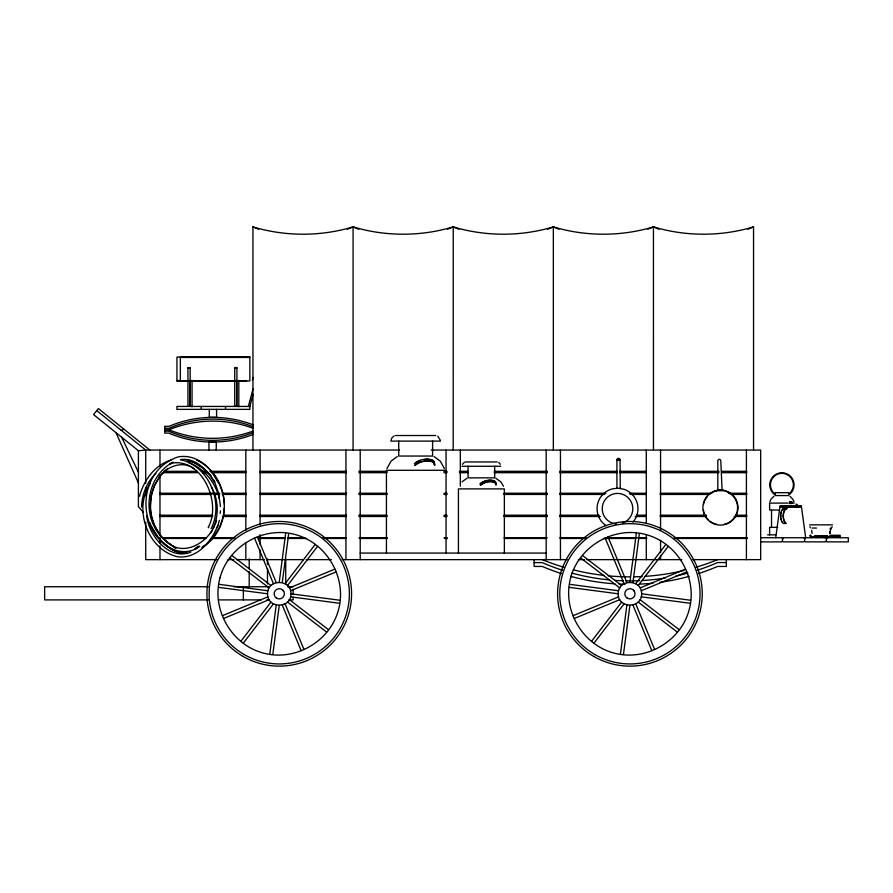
<?xml version="1.0" encoding="UTF-8"?>
<svg xmlns="http://www.w3.org/2000/svg" width="893" height="893" viewBox="0 0 893 893"><rect width="100%" height="100%" fill="white"/><g stroke="black" fill="none" stroke-linecap="round" stroke-linejoin="round"><path stroke-width="1.34" d="M829.642 531.804L829.675 533.478M812.027 533.467L811.692 530.263M495.894 483.76L495.939 482.8A8.528 4.13 -12.4 0 0 490.134 480.155A8.528 4.13 -12.4 0 0 481.238 482.901L480.211 483.839L480.467 485.189L481.785 484.307A8.193 3.963 -12.4 0 1 491.206 481.684A8.193 3.963 -12.4 0 1 495.861 485.156L496.296 484.151A8.584 4.152 -12.4 0 0 490.447 481.483A8.584 4.152 -12.4 0 0 481.494 484.263L480.467 485.189M433.752 463.724L433.831 462.496A9.79 4.889 -12.3 0 0 430.884 459.806M784.411 508.139A7.847 3.918 90 0 0 780.627 514.915A7.847 3.918 90 0 0 783.362 523.477L785.896 523.477L785.181 522.316A7.356 3.672 90 0 1 783.407 514.982A7.356 3.672 90 0 1 786.097 508.876L786.655 508.72M141.563 507.124C141.931 494.633 146.72 482.108 155.884 473.446M151.051 495.325L150.203 508.084M220.18 513.475L220.493 510.729M224.266 508.284L223.328 516.522L220.124 525.698M267.554 593.8C266.985 578.787 291.509 578.787 290.939 593.8C291.509 608.814 266.985 608.814 267.554 593.8L218.729 587.371M269.798 653.922L276.216 605.086M279.252 582.113L285.671 533.277M272.823 654.323L279.252 605.487M282.277 582.515L288.696 533.679M618.224 593.8C617.655 578.787 642.167 578.787 641.598 593.8C642.167 608.814 617.655 608.814 618.224 593.8L569.388 587.371M620.456 653.922L626.886 605.086M629.911 582.113L636.341 533.277M623.481 654.323L629.911 605.487M632.936 582.515L639.366 533.679M775.727 537.731L779.913 507.045L801.479 507.045L805.676 537.731M391.022 440.227L391.938 437.816L394.193 435.806M252.362 380.161L253.054 377.56M253.065 388.823L248.444 406.058L249.85 406.438L249.85 409.362L176.937 409.362L176.937 406.438L249.85 406.438L253.054 394.505M840.112 537.731L840.112 535.287L829.843 535.287M139.509 496.285C143.661 480.59 154.913 464.65 171.143 460.074M151.464 494.108L154.377 485.558L159.769 476.65M211.139 528.611C224.21 502.993 209.129 465.878 180.464 459.683M213.215 528.332C219.042 515.239 218.595 499.366 211.384 486.908M215.291 524.158L216.575 520.452M219.41 520.351C214.588 538.412 198.324 559.576 177.484 556.73C147.445 549.653 133.012 508.597 150.314 483.403M769.889 501.732L771.005 499.198L773.907 496.229M832.153 526.736L830.39 530.263L830.055 533.467M386.937 468.557L391.034 461.145L397.296 456.557M830.501 528.053L830.032 529.036M462.44 464.304L464.516 462.172M214.588 525.274C207.388 543.859 181.324 557.946 165.629 540.499M210.692 532.931L212.088 530.688M216.943 527.54L218.249 525.43M219.667 527.015L213.751 536.537L205.848 544.674L202.666 546.806M240.998 641.141L270.981 602.061M285.09 583.676L315.073 544.607M243.421 642.993L273.403 603.925M287.513 585.54L317.495 546.46M591.668 641.141L621.651 602.061M635.76 583.676L665.743 544.607M594.091 642.993L624.073 603.925M638.182 585.54L668.165 546.46M760.68 541.872L781.866 541.872L783.206 537.731M827.097 537.731L825.679 541.872L805.252 541.872L804.515 541.136L805.162 537.731M158.519 477.599C165.495 468.222 177.852 461.826 189.394 466.034M167.237 469.026C144.967 487.098 144.967 524.057 167.237 542.129M462.038 481.807L466.961 478.246M804.515 541.136L803.789 541.872L783.34 541.872L782.603 541.136M414.385 463.757L415.703 462.563A11.196 5.592 -12.3 0 1 422.11 459.649L427.044 459.002L431.252 459.582A10.292 5.135 -12.3 0 1 434.277 463.668M481.539 482.968L480.211 483.839M173.231 462.083C144.353 477.275 140.536 520.898 166.076 541.125M195.009 548.38L198.369 546.136M199.139 546.639C188.669 555.044 172.394 552.187 163.43 542.777M195.288 549.173L199.764 546.181M201.863 547.554C234.412 528.31 230.561 475.712 196.549 460.051M810.085 535.287C811.938 535.242 810.13 536.782 811.279 537.731M347.399 229.255L353.081 226.878C385.508 236.645 420.759 236.645 453.197 226.878C485.636 236.634 520.898 236.656 553.347 226.878C585.775 236.645 621.026 236.645 653.464 226.878C685.88 236.656 721.131 236.634 753.547 226.878L753.547 450.061M447.516 229.255L453.197 226.878L458.902 229.255M547.666 229.255L553.347 226.878L559.018 229.255M647.793 229.255L653.464 226.878L659.101 229.255M747.876 229.255L753.547 226.878M222.457 615.679L267.956 596.825M289.365 587.951L334.875 569.109M223.618 618.492L269.128 599.649M290.538 590.775L336.036 571.922M573.116 615.679L618.626 596.825M640.035 587.951L685.545 569.109M574.288 618.492L619.787 599.649M641.207 590.775L686.706 571.922M170.15 464.036L172.025 463.311M190.812 552.164C168.81 560.849 148.818 535.465 146.675 515.741M810.621 535.287L809.772 536.213M121.236 430.337L124.116 429.321M358.752 229.255L353.081 226.878C320.643 236.645 285.392 236.645 252.953 226.878L252.953 450.061M170.228 463.467C201.706 456.312 222.111 502.893 208.181 527.339L208.806 527.651M714.724 491.005A17.536 17.536 0 0 1 737.629 510.941A17.536 17.536 0 0 1 708.908 520.809A17.536 17.536 0 0 1 714.724 491.005L719.2 490.09L723.776 490.38M716.867 490.927L714.835 491.34A17.179 17.179 0 0 0 710.817 493.338M717.883 490.715L723.71 490.726M180.52 459.605C195.467 457.216 207.477 470.533 214.621 481.963M149.845 450.061L98.386 408.581L93.553 414.586L138.404 450.742L145.704 450.061L399.506 450.061M424.555 459.415L429.02 459.382M185.164 553.18L187.307 553.191M181.1 357.066L176.937 357.066L176.937 381.3L246.446 381.3L246.446 380.541M180.341 357.446L249.85 357.446M187.965 367.972L190.164 367.972M234.725 367.972L236.913 367.972M176.937 380.541L181.1 380.541M187.296 380.92L180.341 380.92L180.341 356.687L249.85 356.687L249.85 380.92L190.075 380.92M234.725 406.058L236.913 406.058M164.714 428.249L169.101 428.249A109.761 109.761 0 0 1 253.288 426.787M164.714 429.712L169.101 429.712A115.956 115.956 0 0 1 253.277 428.35M164.714 431.196L168.777 431.196A109.761 109.761 0 0 0 252.976 432.636M395.554 435.516L435.773 435.516M390.9 441.109L440.428 441.109M431.207 450.061L760.68 450.061L760.68 559.643L692.789 559.643M616.918 488.393L616.918 459.906L620.055 459.906L620.244 488.56M465.588 461.938L497.2 461.938M461.938 466.28L500.861 466.28M444.893 470.287L386.435 470.287L386.435 553.068M163.799 471.314L197.264 471.314M202.845 471.314L207.031 471.314M209.822 471.314L246.077 471.314M260.019 471.314L346.484 471.314M359.042 471.314L386.937 471.314M444.111 471.314L446.902 471.314M459.449 471.314L467.82 471.314M494.32 471.314L547.309 471.314M559.866 471.314L617.041 471.314M619.831 471.314L646.331 471.314M660.273 471.314L718.843 471.314M721.633 471.314L746.738 471.314M163.799 471.973L197.264 471.973M202.845 471.973L207.031 471.973M211.217 471.973L246.077 471.973M260.019 471.973L346.484 471.973M359.042 471.973L386.937 471.973M444.111 471.973L446.902 471.973M459.449 471.973L467.82 471.973M494.32 471.973L547.309 471.973M559.866 471.973L617.041 471.973M619.831 471.973L646.331 471.973M660.273 471.973L718.843 471.973M721.633 471.973L746.738 471.973M162.403 472.687L197.264 472.687M202.845 472.687L208.426 472.687M211.217 472.687L246.077 472.687M260.019 472.687L346.484 472.687M359.042 472.687L386.937 472.687M444.111 472.687L446.902 472.687M459.449 472.687L467.82 472.687M494.32 472.687L547.309 472.687M559.866 472.687L617.041 472.687M619.831 472.687L646.331 472.687M660.273 472.687L718.843 472.687M721.633 472.687L746.738 472.687M775.124 492.668L788.709 492.668M159.613 493.237L219.578 493.237M222.368 493.237L246.077 493.237M260.019 493.237L346.484 493.237M359.042 493.237L386.937 493.237M444.111 493.237L446.902 493.237M504.076 493.237L547.309 493.237M559.866 493.237L605.878 493.237M629.587 493.237L646.331 493.237M660.273 493.237L711.877 493.237M728.61 493.237L746.738 493.237M159.613 493.896L219.578 493.896M222.368 493.896L246.077 493.896M260.019 493.896L346.484 493.896M359.042 493.896L386.937 493.896M444.111 493.896L446.902 493.896M504.076 493.896L547.309 493.896M559.866 493.896L604.494 493.896M629.587 493.896L646.331 493.896M660.273 493.896L710.482 493.896M730.005 493.896L746.738 493.896M159.613 494.443L211.217 494.443M213.996 494.443L219.578 494.443M222.368 494.443L246.077 494.443M260.019 494.443L346.484 494.443M359.042 494.443L386.937 494.443M444.111 494.443L446.902 494.443M504.076 494.443L547.309 494.443M559.866 494.443L604.494 494.443M630.983 494.443L646.331 494.443M660.273 494.443L709.087 494.443M731.4 494.443L746.738 494.443M775.124 495.559L788.709 495.559M789.445 501.654L791.957 501.654M789.445 502.748L791.957 502.748M788.072 503.094L769.61 503.094L769.61 510.026L779.221 510.026M792.571 503.094L794.223 503.094M789.445 503.485L791.957 503.485M780.27 505.951L801.133 505.951M779.924 506.219L801.479 506.219M779.924 506.409L801.479 506.409M780.27 506.677L801.133 506.677M784.121 508.72L786.9 508.72L786.945 508.139A7.847 3.918 90 0 0 783.161 514.915A7.847 3.918 90 0 0 785.896 523.477M159.613 515.205L212.612 515.205M223.763 515.205L246.077 515.205M260.019 515.205L346.484 515.205M359.042 515.205L386.937 515.205M444.111 515.205L446.902 515.205M504.076 515.205L547.309 515.205M559.866 515.205L598.913 515.205M636.564 515.205L646.331 515.205M660.273 515.205L706.296 515.205M735.575 515.205L746.738 515.205M159.613 515.808L212.612 515.808M223.763 515.808L246.077 515.808M260.019 515.808L346.484 515.808M359.042 515.808L386.937 515.808M444.111 515.808L446.902 515.808M504.076 515.808L547.309 515.808M559.866 515.808L598.913 515.808M636.564 515.808L646.331 515.808M660.273 515.808L706.296 515.808M735.575 515.808L746.738 515.808M159.613 516.5L212.612 516.5M222.368 516.5L246.077 516.5M260.019 516.5L346.484 516.5M359.042 516.5L386.937 516.5M444.111 516.5L446.902 516.5M504.076 516.5L547.309 516.5M559.866 516.5L600.308 516.5M635.169 516.5L646.331 516.5M660.273 516.5L706.296 516.5M734.191 516.5L746.738 516.5M809.616 524.85L832.477 524.85M777.736 527.339L769.61 527.339L769.61 534.84M812.061 528.053L816.515 528.053M767.589 534.84L775.76 534.84M814.684 535.688L827.398 535.688M811.268 536.604L840.447 536.503M815.13 537.419L818.881 537.419M823.201 537.419L826.951 537.419M162.403 537.731L205.859 537.731M211.44 537.731L234.926 537.731M258.87 537.731L285.38 537.731M287.914 537.731L304.647 537.731M322.775 537.731L346.484 537.731M359.042 537.731L387.238 537.731M444.111 537.731L447.226 537.731M504.076 537.731L547.309 537.731M559.866 537.731L586.355 537.731M607.273 537.731L646.744 537.731M674.215 537.731L747.195 537.731M760.68 537.731L848.35 537.731L848.35 541.872L826.985 541.872L826.438 541.136M162.604 538.457L205.859 538.457M211.44 538.457L233.765 538.457M258.87 538.457L285.38 538.457M288.171 538.457L306.31 538.457M323.054 538.457L345.379 538.457M359.332 538.457L387.238 538.457M444.435 538.457L447.226 538.457M504.433 538.457L546.293 538.457M560.235 538.457L585.35 538.457M603.489 538.457L635.582 538.457M638.372 538.457L646.744 538.457M674.65 538.457L747.195 538.457M360.214 553.068L546.181 553.068M217.021 559.643L145.704 559.643L145.704 522.193M228.005 559.643L233.765 559.643M236.556 559.643L264.451 559.643M267.241 559.643L303.52 559.643M306.31 559.643L331.426 559.643M342.142 559.643L567.211 559.643M578.374 559.643L584.357 559.643M586.746 559.643L681.794 559.643M534.126 562.612L542.252 562.612A219.533 219.533 0 0 0 562.69 570.326M726.344 562.568L717.581 562.568A219.533 219.533 0 0 1 697.132 570.326M622.611 584.335L625.044 584.335M208.616 586.746L44.65 586.746L44.65 599.895L208.616 599.895M233.631 586.746L268.246 586.746M287.602 586.746L293.127 586.746M218.338 599.895L261.325 599.895M266.862 599.895L269.619 599.895M288.975 599.895L293.127 599.895L293.127 597.261M183.288 553.102L185.431 553.236M186.849 460.989L188.769 461.179M181.413 552.901L183.545 553.147M569.79 584.346L618.626 590.775M641.598 593.8L690.434 600.23M641.207 596.825L690.032 603.255M219.12 584.346L267.956 590.775M290.939 593.8L339.764 600.23M290.538 596.825L339.373 603.255M188.501 461.134L190.399 461.435M179.571 552.577L181.681 552.946M190.131 461.391L192.017 461.793M177.752 552.142L179.828 552.633M795.864 504.165L797.404 504.578M191.749 461.748C199.809 463.947 205.837 470.566 211.407 476.404M188.669 462.619C206.54 469.216 219.499 487.623 220.337 506.61M178.008 552.187C135.915 536.537 134.575 471.225 178.198 456.903C203.626 452.249 223.607 481.494 224.411 504.165M193.334 462.217L203.704 468.713M176.222 551.628C165.451 546.572 157.034 537.329 151.654 526.803M252.953 226.878L258.635 229.255M495.838 478.246L500.761 481.807L503.496 486.261M434.031 456.557L440.294 461.145L444.39 468.557M190.812 466.559L194.172 468.803M168.331 542.888L175.943 548.202M166.98 542.084L170.25 544.362M172.427 545.88L175.687 548.157M498.774 462.429L500.359 464.304M437.771 436.141L440.305 440.227M789.925 496.229L792.817 499.198L793.944 501.732M582.571 555.546L621.651 585.54M640.035 599.649L679.115 629.632M580.718 557.969L619.787 587.951M638.182 602.061L677.251 632.054M231.912 555.546L270.981 585.54M289.365 599.649L328.445 629.632M230.048 557.969L269.128 587.951M287.513 602.061L326.592 632.054M96.757 410.613L145.704 450.061L145.704 483.347M825.724 537.731L826.438 538.457M781.911 537.731L782.603 538.457M143.271 512.348L138.404 506.644L138.404 450.742M633.528 590.184L634.343 591.244M282.858 590.184L283.673 591.244M803.968 537.731L804.515 538.457M213.494 479.764L214.889 482.008M212.344 472.944L218.249 482.466M209.732 474.775L215.291 483.738L218.729 493.606L219.31 498.774M159.769 534.427L154.377 525.508L151.051 515.741L150.482 510.64M157.123 536.224L151.397 526.758L150.069 522.863M810.386 527.785L809.929 526.736M121.66 437.246L138.404 472.23M115.978 432.67L138.404 482.979M608.044 537.006L626.886 582.515M635.76 603.925L654.602 649.423M605.22 538.178L624.073 583.676M632.936 605.086L651.79 650.595M257.374 537.006L276.216 582.515M285.09 603.925L303.944 649.423M254.55 538.178L273.403 583.676M282.277 605.086L301.12 650.595M722.091 490.268L720.796 460.877A1.485 1.485 0 0 0 719.3 459.382A1.485 1.485 0 0 0 717.816 460.877L717.816 490.38M771.53 510.026L771.53 527.339M746.414 450.061L746.414 559.643M726.344 559.643L726.344 566.441L717.581 566.441A223.641 223.641 0 0 1 698.404 573.596M660.563 450.061L660.563 530.509M660.563 540.22L660.563 552.711M660.563 555.479L660.563 559.643M653.43 226.878L653.464 450.061M646.298 450.061L646.298 523.577M646.298 534.673L646.298 559.643M560.447 450.061L560.447 559.643M553.347 226.878L553.347 450.061M546.181 450.061L546.181 559.643M534.126 559.643L534.126 566.441L542.252 566.441A223.641 223.641 0 0 0 561.418 573.596M504.366 553.068L504.366 488.895L458.422 488.895L458.422 553.068M494.7 466.28L494.7 477.855L468.088 477.855L468.088 466.28M460.33 450.061L460.33 486.127M453.231 226.878L453.197 450.061M446.053 450.061L446.053 552.711M432.592 441.109L432.592 456.044L398.736 456.044L398.736 441.109M360.214 450.061L360.214 559.643M353.081 226.878L353.081 450.061M345.937 450.061L345.937 559.643M293.127 589.38L293.127 594.638M285.727 558.895L285.727 583.955M267.465 558.895L267.465 564.465M267.465 568.64L267.465 583.955M260.097 450.061L260.097 524.961M260.097 534.673L260.097 544.384M260.097 549.932L260.097 559.643M249.203 558.895L249.203 568.64M249.203 571.431L249.203 586.746M245.821 450.061L245.821 530.509M245.821 543L245.821 559.643M243.354 586.746L243.354 599.895M238.822 380.34L238.822 406.817M236.913 406.438L236.913 367.603L234.725 367.603L234.725 406.438M236.634 380.34L236.634 406.438M225.549 406.438L225.549 409.362M216.586 409.362L216.586 417.366L209.275 417.366L209.275 409.362M216.262 450.061L216.262 442.057L208.951 442.057L208.951 450.061M201.238 406.438L201.238 409.362M192.062 380.34L192.062 406.817M190.164 406.438L190.164 367.603L187.965 367.603L187.965 406.438M189.874 380.34L189.874 406.438M159.981 450.061L159.981 466.704M159.981 475.031L159.981 534.673M159.981 537.452L159.981 543M159.981 545.768L159.981 559.643M145.704 487.511L145.704 495.838M782.648 522.316A7.356 3.672 90 0 1 781.955 521.266M781.42 519.938A7.356 3.672 90 0 1 781.04 518.386M780.862 516.712A7.356 3.672 90 0 1 780.873 514.982M781.085 513.319A7.356 3.672 90 0 1 781.487 511.801M782.056 510.506A7.356 3.672 90 0 1 783.563 508.876M253.288 424.901A111.826 111.826 0 0 0 169.101 426.307L164.714 426.307L164.714 433.105L168.777 433.105A111.826 111.826 0 0 0 252.965 434.523M252.953 431.073A115.956 115.956 0 0 1 168.777 429.712M717.581 559.643A231.912 231.912 0 0 1 695.736 567.312M683.904 570.482A231.912 231.912 0 0 1 644.891 576.365M642.167 576.532A231.912 231.912 0 0 1 633.997 576.811M629.911 576.856A231.912 231.912 0 0 1 608.155 575.829M604.081 575.405A231.912 231.912 0 0 1 573.284 569.834M564.086 567.312A231.912 231.912 0 0 1 542.252 559.643M689.251 576.32A223.641 223.641 0 0 1 659.849 582.325M653.073 583.14A223.641 223.641 0 0 1 639.466 584.134M624.453 584.268A223.641 223.641 0 0 1 618.994 584.078M614.909 583.832A223.641 223.641 0 0 1 570.582 576.32M687.967 573.06A219.533 219.533 0 0 1 676.023 575.974M665.285 578.005A219.533 219.533 0 0 1 642.201 580.528M639.477 580.662A219.533 219.533 0 0 1 625.814 580.841M623.08 580.763A219.533 219.533 0 0 1 614.897 580.361M609.45 579.914A219.533 219.533 0 0 1 571.855 573.06M416.082 462.63A10.649 5.325 -12.3 0 1 419.9 460.587M482.901 482.108A8.115 3.929 -12.4 0 1 491.708 480.445A8.115 3.929 -12.4 0 1 495.492 483.805M737.038 511.968A17.179 17.179 0 0 1 736.312 514.1M735.854 515.127A17.179 17.179 0 0 1 723.832 524.425M717.135 524.448A17.179 17.179 0 0 1 712.882 523.019M711.888 522.505A17.179 17.179 0 0 1 710.013 521.255M708.316 519.782A17.179 17.179 0 0 1 703.394 509.892M703.55 504.299A17.179 17.179 0 0 1 707.457 496.307M724.792 490.971A17.179 17.179 0 0 1 737.283 510.874M632.992 522.059A20.461 20.461 0 0 0 623.95 489.264L618.704 488.27L613.379 488.65A20.461 20.461 0 0 0 606.269 525.776M616.181 523.912A15.281 15.281 0 0 1 603.858 501.833A15.281 15.281 0 0 1 628.929 498.528A15.281 15.281 0 0 1 622.734 523.041M616.918 459.906A1.574 1.574 0 0 1 618.481 458.332A1.574 1.574 0 0 1 620.055 459.906M434.311 464.237L434.724 465.42A10.348 5.168 -12.3 0 0 431.687 461.313L427.446 460.732L422.489 461.38A11.263 5.626 -12.3 0 0 416.038 464.304L414.72 465.51L416.406 464.371A10.749 5.369 -12.3 0 1 422.556 461.581L427.289 460.955L431.341 461.514A9.879 4.934 -12.3 0 1 434.311 464.237M219.968 577.916C211.273 609.584 231.588 644.779 263.368 653.073C295.036 661.78 330.22 641.464 338.525 609.685C347.221 578.017 326.905 542.821 295.125 534.527C263.457 525.821 228.273 546.136 219.968 577.916M570.638 577.916C561.943 609.584 582.258 644.779 614.027 653.073C645.706 661.78 680.89 641.464 689.184 609.685C697.891 578.017 677.575 542.821 645.795 534.527C614.127 525.821 578.943 546.136 570.638 577.916M617.777 459.716C618.67 462.507 619.943 457.741 617.777 459.716M775.124 494.108L773.963 494.108A12.156 12.156 0 0 1 773.115 476.527A12.156 12.156 0 0 1 790.718 476.527A12.156 12.156 0 0 1 789.859 494.108L788.709 494.108A11.497 11.497 0 0 0 790.45 477.13A11.497 11.497 0 0 0 773.383 477.13A11.497 11.497 0 0 0 775.124 494.108M276.685 598.232A5.112 5.112 0 0 0 284.365 593.8A5.112 5.112 0 0 0 276.685 589.369A5.112 5.112 0 0 0 276.685 598.232M243.086 656.433A72.322 72.322 0 0 0 351.574 593.8A72.322 72.322 0 0 0 243.086 531.168A72.322 72.322 0 0 0 243.086 656.433M244.18 654.536A70.134 70.134 0 0 0 349.375 593.8A70.134 70.134 0 0 0 244.18 533.065A70.134 70.134 0 0 0 244.18 654.536M593.756 656.433A72.322 72.322 0 0 0 702.244 593.8A72.322 72.322 0 0 0 593.756 531.168A72.322 72.322 0 0 0 593.756 656.433M627.355 598.232A5.112 5.112 0 0 0 635.023 593.8A5.112 5.112 0 0 0 627.355 589.369A5.112 5.112 0 0 0 627.355 598.232M594.85 654.536A70.134 70.134 0 0 0 700.045 593.8A70.134 70.134 0 0 0 594.85 533.065A70.134 70.134 0 0 0 594.85 654.536"/></g></svg>
